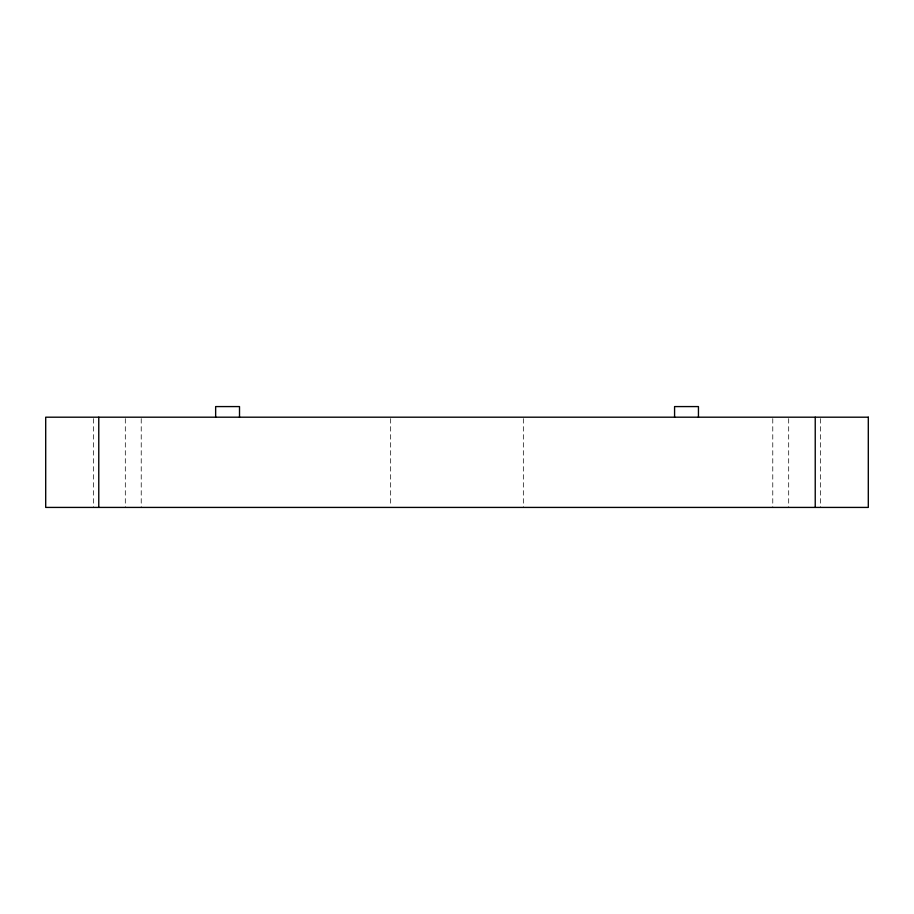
<?xml version="1.0" encoding="UTF-8"?>
<svg xmlns="http://www.w3.org/2000/svg" width="914" height="914" viewBox="0 0 914 914"><rect width="100%" height="100%" fill="white"/><g stroke="black" fill="none" stroke-linecap="round" stroke-linejoin="round"><path stroke-width="0.69" stroke-dasharray="4.57 3.43" d="M820.532 418.612L820.532 507.419M788.691 418.612L788.691 507.419M772.776 418.612L772.776 507.419M523.334 418.612L523.334 507.419M390.666 418.612L390.666 506.013M141.224 418.612L141.224 507.419M125.309 418.612L125.309 507.419M93.468 418.612L93.468 507.419"/><path stroke-width="1.37" d="M815.231 417.195L815.231 507.419M698.445 417.195L698.445 406.581L674.578 406.581L674.578 417.195M239.514 417.195L239.514 406.581L215.647 406.581L215.647 417.195M98.769 417.195L98.769 507.419M868.3 417.195L45.7 417.195L45.7 507.419L868.3 507.419L868.3 417.195"/></g></svg>
